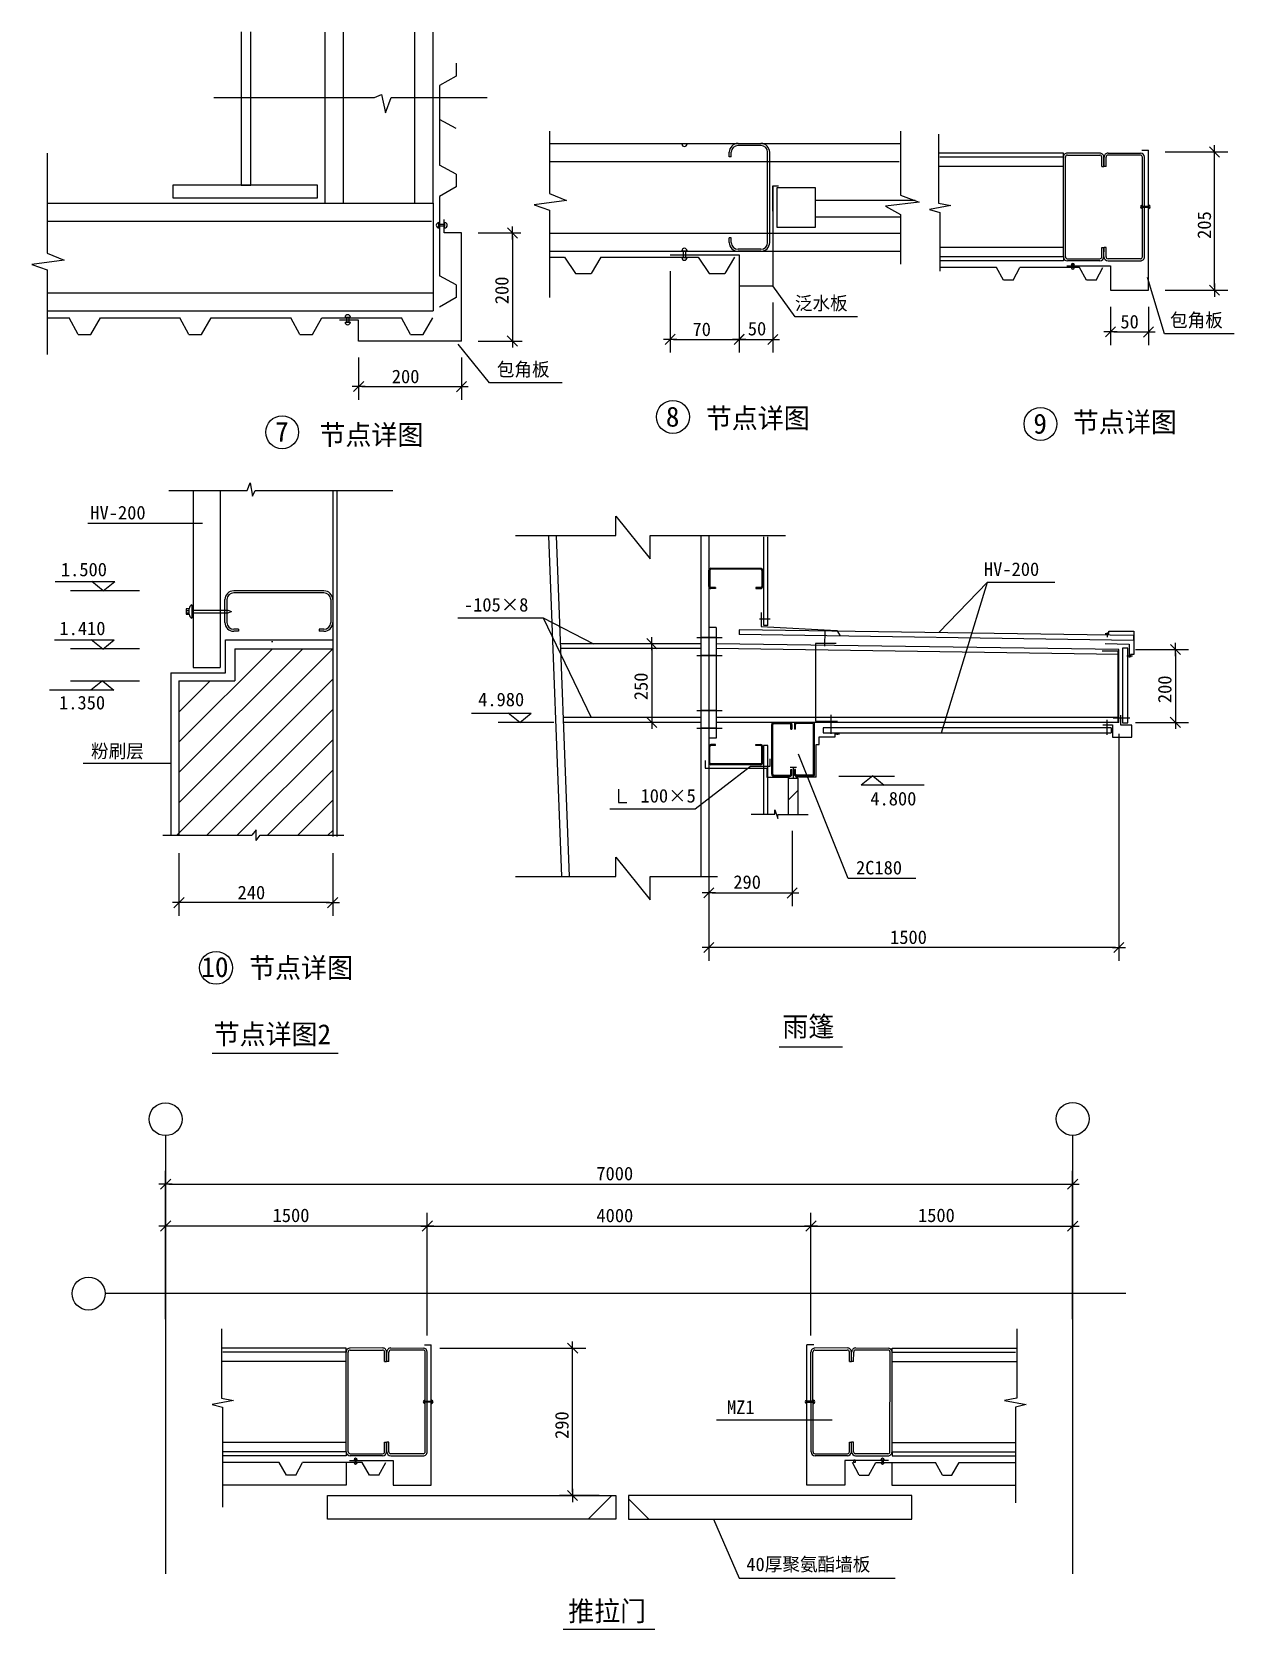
# Model space of a CAD drawing. Header units: metres. Extents: x 2448 to 38853, y 2491 to 50853.
import ezdxf

# ---------------------------------------------------------------- set-up
doc = ezdxf.new("R2010")
doc.units = ezdxf.units.M
for name, color, linetype in [('T1', 7, 'Continuous'), ('YC', 7, 'Continuous'), ('ZC', 7, 'Continuous')]:
    doc.layers.add(name, color=color, linetype=linetype)

# ---------------------------------------------------------------- blocks, each defined once
blk = doc.blocks.new('USER1')
blk.add_line((-2, 0), (2, 0))
at = {"color": 6}
blk.add_lwpolyline([(-1.55, -1.55), (1.52, 1.52)], dxfattribs=at)

msp = doc.modelspace()

# ---------------------------------------------------------------- hatches: boundary and pattern name
h = msp.add_hatch()
h.set_pattern_fill('DOTS', scale=2040.3)
h.paths.add_polyline_path([(11557.88, 32177.03), (11557.88, 32447.64), (8308.64, 32447.64), (8308.64, 31446.71), (6652.34, 31446.71), (6652.34, 26526.45), (6832.26, 26526.45), (6900.55, 26594.73), (6900.55, 31202.79), (8595.25, 31202.79), (8595.25, 32177.03)])
at = {"layer": 'ZC'}
h = msp.add_hatch(dxfattribs=at)
h.set_pattern_fill('ANSI37', scale=500)
h.paths.add_polyline_path([(25348.51, 27157.64), (25640.2, 27157.64), (25640.2, 28258.26), (25348.51, 28258.26)])
h = msp.add_hatch(dxfattribs=at)
h.set_pattern_fill('ANSI37', scale=3000)
h.paths.add_polyline_path([(20126.16, 5820.39), (20126.16, 6534.44), (11402.39, 6534.44), (11402.39, 5820.39)])
h.paths.add_polyline_path([(29096.34, 5820.39), (29096.34, 6534.44), (20516.22, 6534.44), (20516.22, 5820.39)])

# ---------------------------------------------------------------- linework, layer by layer
for p, q in [((8784.83, 50852.88), (8784.83, 46217.05)), ((9073.77, 46217.05), (9073.77, 50852.88)), ((11329.97, 45669.12), (11329.97, 50845.46)), ((11879.45, 45669.12), (11879.45, 50845.46)), ((14044.84, 45669.12), (14044.84, 50845.46)), ((14594.32, 45669.12), (14594.32, 50845.46)), ((15298.11, 49903.27), (15298.11, 49518.77)), ((15298.11, 49518.77), (14793.16, 49229.83)), ((7959.36, 48869.64), (12821.16, 48869.64)), ((12821.16, 48869.64), (13031.47, 48960.42)), ((13031.47, 48960.42), (13157.65, 48406.66)), ((13157.65, 48406.66), (13325.89, 48869.64)), ((13325.89, 48869.64), (16235.63, 48869.64)), ((14793.16, 49229.83), (14793.16, 46822.37)), ((14793.16, 48869.64), (14793.16, 48201.97)), ((15298.11, 47927.45), (14793.16, 48201.97)), ((18121.16, 47848.41), (18121.16, 45956.65)), ((18121.16, 47475.53), (28756.03, 47475.53)), ((23831.05, 47475.66), (24524.75, 47475.66)), ((24524.75, 47414.45), (23831.05, 47414.45)), ((28756.03, 47848.41), (28756.03, 45910.4)), ((29906.93, 47761.27), (29906.93, 45669.45)), ((2911.47, 47180.63), (2911.47, 44150.24)), ((18121.16, 46926.05), (28715.33, 46926.05)), ((23565.81, 47067.6), (23565.81, 47210.42)), ((23627.02, 47067.6), (23565.81, 47067.6)), ((23627.02, 47067.6), (23627.02, 47210.42)), ((24728.78, 44476.42), (24728.78, 47210.42)), ((24789.99, 44476.42), (24789.99, 47210.42)), ((33683.64, 47184.81), (29928.72, 47184.81)), ((33683.64, 47062.21), (29945.9, 47062.21)), ((33683.64, 47062.21), (33683.64, 47184.81)), ((33685.77, 44042.56), (33683.64, 47062.21)), ((33746.98, 44042.65), (33744.85, 47062.3)), ((34785.15, 47186), (33805.88, 47184.81)), ((33805.97, 47123.6), (34785.26, 47124.79)), ((34847.05, 46778.03), (34846.62, 47063.67)), ((34908.26, 46778.12), (34907.82, 47063.77)), ((34908.26, 46778.12), (34907.89, 47022.96)), ((34911.63, 46778.12), (34912.07, 47063.77)), ((34911.63, 46778.12), (34912.01, 47022.96)), ((34912.38, 46778.12), (34911.94, 47063.77)), ((34912.38, 46778.12), (34912.01, 47022.96)), ((34915.75, 46778.12), (34916.19, 47063.77)), ((34915.75, 46778.12), (34916.13, 47022.96)), ((34976.96, 46778.03), (34977.4, 47063.67)), ((36018.04, 47123.6), (35038.75, 47124.79)), ((35038.86, 47186), (36018.14, 47184.81)), ((36056.19, 47277.73), (36262.74, 47277.73)), ((36077.04, 44042.65), (36079.16, 47062.3)), ((36138.25, 44042.56), (36140.37, 47062.21)), ((36262.74, 43031.18), (36262.74, 47277.73)), ((15298.11, 46547.84), (14793.16, 46822.37)), ((15298.11, 46547.84), (15298.11, 46163.34)), ((33683.84, 46778.03), (29911.54, 46778.03)), ((34847.05, 46778.03), (34908.26, 46778.12)), ((34976.96, 46778.03), (34915.75, 46778.12)), ((8784.83, 46217.05), (9073.77, 46217.05)), ((15298.11, 46163.34), (14793.16, 45874.4)), ((18121.16, 45956.65), (18633.53, 45746.35)), ((24884.92, 46193.28), (25054.47, 46193.28)), ((24884.92, 45428.11), (24884.92, 46193.28)), ((24884.92, 46193.28), (24884.92, 43160.97)), ((2911.47, 45669.12), (14594.32, 45669.12)), ((14594.32, 45669.12), (14594.32, 42404.77)), ((14793.16, 45874.4), (14793.16, 43466.94)), ((18633.53, 45746.35), (17658.18, 45620.17)), ((17658.18, 45620.17), (18121.16, 45451.92)), ((26173.65, 45763.39), (29194.22, 45763.39)), ((29314.7, 45700.1), (28293.05, 45573.92)), ((28293.05, 45573.92), (28756.03, 45321.69)), ((28756.03, 45910.4), (29314.7, 45700.1)), ((30274.83, 45599.44), (29626.62, 45476.91)), ((29626.62, 45476.91), (29941.97, 45389.39)), ((29906.93, 45669.45), (30274.83, 45599.44)), ((36066.64, 45509.42), (36066.64, 45604.8)), ((36268.65, 45509.42), (36268.65, 45604.8)), ((2911.47, 45119.64), (14553.63, 45119.64)), ((14772.46, 44918.71), (14772.46, 45077.67)), ((14928.07, 44765.72), (14928.07, 45173.78)), ((14946.56, 44918.71), (14946.56, 45077.67)), ((18121.16, 45451.92), (18121.16, 42812.76)), ((26173.65, 45254.31), (28756.03, 45254.31)), ((28756.03, 45321.69), (28756.03, 43820.01)), ((29941.97, 45389.39), (29941.97, 43603.97)), ((15458.69, 44765.72), (14928.07, 44765.72)), ((15458.69, 41492.73), (15458.69, 44765.72)), ((18121.16, 44760.66), (28756.03, 44760.66)), ((23565.81, 44476.42), (23565.81, 44619.24)), ((23627.02, 44619.24), (23565.81, 44619.24)), ((23627.02, 44476.42), (23627.02, 44619.24)), ((2911.47, 44150.24), (3423.85, 43939.94)), ((18121.16, 44211.18), (23446.26, 44211.18)), ((18121.16, 44028.87), (18579.24, 44028.87)), ((18579.24, 44028.87), (18914.14, 43534.06)), ((19677.93, 44028.87), (19385.92, 43534.06)), ((19677.93, 44028.87), (22621.53, 44028.87)), ((21774.95, 44105.05), (23864.77, 44105.05)), ((22128.65, 44222.68), (22287.61, 44222.68)), ((22128.65, 44019.23), (22287.61, 44019.23)), ((22621.53, 44028.87), (22956.43, 43534.06)), ((23720.22, 44028.87), (23428.21, 43534.06)), ((23446.26, 44211.18), (28756.03, 44211.18)), ((24524.75, 44272.39), (23831.05, 44272.39)), ((24524.75, 44211.18), (23831.05, 44211.18)), ((23864.77, 44105.05), (23864.77, 43160.97)), ((33683.84, 44326.73), (29941.97, 44326.73)), ((33683.64, 44042.56), (29945.9, 44042.56)), ((33683.64, 44042.56), (33683.64, 43919.95)), ((34848.3, 44329.67), (34909.51, 44329.76)), ((34848.74, 44044.03), (34848.3, 44329.67)), ((34909.88, 44084.93), (34909.51, 44329.76)), ((34909.95, 44044.12), (34909.51, 44329.76)), ((34909.95, 44044.12), (34910.38, 44329.76)), ((34910.01, 44084.93), (34910.38, 44329.76)), ((34914, 44084.93), (34913.63, 44329.76)), ((34914.07, 44044.12), (34913.63, 44329.76)), ((34914.07, 44044.12), (34914.5, 44329.76)), ((34914.13, 44084.93), (34914.5, 44329.76)), ((34975.71, 44329.67), (34914.5, 44329.76)), ((34975.28, 44044.03), (34975.71, 44329.67)), ((3423.85, 43939.94), (2448.49, 43813.76)), ((2448.49, 43813.76), (2911.47, 43645.52)), ((2911.47, 43645.52), (2911.47, 41080.65)), ((18914.14, 43534.06), (19385.92, 43534.06)), ((22956.43, 43534.06), (23428.21, 43534.06)), ((31655.55, 43717.23), (29928.78, 43717.23)), ((33683.64, 43919.95), (29941.97, 43919.95)), ((31872.25, 43338.51), (31655.55, 43717.23)), ((32160.63, 43338.51), (32366.52, 43717.23)), ((34172.12, 43717.23), (32366.52, 43717.23)), ((33787.81, 43775.35), (35112.43, 43775.35)), ((33808.28, 43981.54), (34787.62, 43982.72)), ((34787.72, 43921.51), (33808.37, 43920.33)), ((34019.15, 43797.76), (33923.78, 43797.76)), ((34019.15, 43716.98), (33923.78, 43716.98)), ((34388.83, 43338.51), (34172.12, 43717.23)), ((34677.2, 43338.51), (34883.1, 43717.23)), ((35036.3, 43921.51), (36015.64, 43920.33)), ((36015.73, 43981.54), (35036.39, 43982.72)), ((35112.43, 43775.35), (35112.43, 43031.18)), ((15298.11, 43192.41), (14793.16, 43466.94)), ((15298.11, 43192.41), (15298.11, 42807.91)), ((23864.77, 43160.97), (24884.92, 43160.97)), ((25564.21, 42227.19), (24884.92, 43160.97)), ((32160.63, 43338.51), (31872.25, 43338.51)), ((34677.2, 43338.51), (34388.83, 43338.51)), ((36745.38, 41712.67), (36232.3, 43421.4)), ((2911.47, 42954.25), (14594.32, 42954.25)), ((15298.11, 42807.91), (14793.16, 42518.98)), ((35112.43, 43031.18), (36262.74, 43031.18)), ((2911.47, 42404.77), (14594.32, 42404.77)), ((2911.47, 42191.17), (3573.37, 42191.17)), ((3847.9, 41686.23), (3573.37, 42191.17)), ((4232.4, 41686.23), (4521.33, 42191.17)), ((4521.33, 42191.17), (6928.8, 42191.17)), ((7203.33, 41686.23), (6928.8, 42191.17)), ((7587.83, 41686.23), (7876.76, 42191.17)), ((7876.76, 42191.17), (10284.23, 42191.17)), ((10558.76, 41686.23), (10284.23, 42191.17)), ((10943.25, 41686.23), (11232.19, 42191.17)), ((11232.19, 42191.17), (13639.66, 42191.17)), ((12341.29, 42125.85), (11761.36, 42125.85)), ((11931.93, 42212.02), (12090.88, 42212.02)), ((12341.29, 41492.73), (12341.29, 42125.85)), ((13914.19, 41686.23), (13639.66, 42191.17)), ((14298.68, 41686.23), (14587.62, 42191.17)), ((27452.27, 42227.19), (25564.21, 42227.19)), ((3847.9, 41686.23), (4232.4, 41686.23)), ((7203.33, 41686.23), (7587.83, 41686.23)), ((10558.76, 41686.23), (10943.25, 41686.23)), ((11931.93, 42065.36), (12090.88, 42065.36)), ((13914.19, 41686.23), (14298.68, 41686.23)), ((38853.07, 41712.67), (36745.38, 41712.67)), ((15458.69, 41492.73), (12341.29, 41492.73)), ((16305.35, 40223.83), (15360.78, 41398.53)), ((18508.1, 40223.83), (16305.35, 40223.83)), ((6597.45, 36970.18), (8965.18, 36970.18)), ((7329.09, 36970.18), (7329.09, 31608.8)), ((8145.22, 36970.18), (8145.22, 31608.8)), ((8965.18, 36970.18), (9056.89, 37195.72)), ((9056.89, 37195.72), (9123.59, 36795.92)), ((9123.59, 36795.92), (9206.96, 36970.18)), ((9206.96, 36970.18), (13381.53, 36970.18)), ((11557.88, 36970.18), (11557.88, 26490.34)), ((11686.22, 36970.18), (11686.22, 26490.34)), ((4140.14, 35974.86), (7614.7, 35974.86)), ((22946.72, 34060.51), (22947.31, 34550.15)), ((22977.92, 34550.1), (22977.32, 34060.45)), ((24518.39, 34579.6), (23008.57, 34580.66)), ((24518.44, 34610.2), (23008.61, 34611.26)), ((24548.95, 34548.94), (24548.35, 34059.27)), ((24578.96, 34059.23), (24579.55, 34548.9)), ((3147.09, 34211.84), (4957.07, 34211.84)), ((5707.47, 33929.48), (3613.76, 33929.48)), ((4608.68, 33929.81), (4260.3, 34211.84)), ((4608.68, 33929.81), (4957.07, 34211.84)), ((11292.64, 33929.48), (8558.63, 33929.48)), ((11292.64, 33868.27), (8558.63, 33868.27)), ((23150.65, 33998.95), (23007.83, 33999.17)), ((23150.65, 33998.95), (23007.83, 33998.73)), ((23150.7, 34029.56), (23007.88, 34029.78)), ((23150.65, 33998.95), (23028.24, 33999.14)), ((23150.7, 34029.56), (23150.65, 33998.95)), ((24374.88, 34028.93), (24374.84, 33998.33)), ((24374.84, 33998.33), (24517.75, 33998.11)), ((24517.7, 34028.72), (24374.88, 34028.93)), ((7114.01, 33384.6), (7114.01, 33221.14)), ((7213.02, 33384.6), (7114.01, 33384.6)), ((7213.02, 33221.14), (7213.02, 33384.6)), ((7290.84, 33508.42), (7290.84, 33097.33)), ((8293.4, 32970.53), (8293.4, 33664.24)), ((8354.6, 33664.24), (8354.6, 32970.53)), ((11496.67, 33664.24), (11496.67, 32970.53)), ((11557.88, 33664.24), (11557.88, 32970.53)), ((7114.01, 33330.83), (7213.02, 33330.83)), ((7114.01, 33261.03), (7213.02, 33261.03)), ((7114.01, 33221.14), (7213.02, 33221.14)), ((7290.84, 33343.68), (8384.67, 33343.68)), ((7290.84, 33262.07), (8384.67, 33262.07)), ((8384.67, 33343.68), (8492.23, 33302.87)), ((8384.67, 33262.07), (8492.23, 33302.87)), ((3130.01, 32447.01), (4939.99, 32447.01)), ((4591.61, 32164.99), (4243.23, 32447.01)), ((4591.61, 32164.99), (4939.99, 32447.01)), ((8308.64, 31446.71), (8308.64, 32447.64)), ((8308.64, 32447.64), (11557.88, 32447.64)), ((8701.46, 32766.5), (8558.63, 32766.5)), ((8701.46, 32705.3), (8558.63, 32705.3)), ((8701.46, 32766.5), (8701.46, 32705.3)), ((11149.82, 32766.5), (11149.82, 32705.3)), ((11292.64, 32766.5), (11149.82, 32766.5)), ((11292.64, 32705.3), (11149.82, 32705.3)), ((5707.47, 32177.03), (3613.76, 32177.03)), ((6900.55, 29343.1), (9734.48, 32177.03)), ((6900.55, 28426.97), (10650.6, 32177.03)), ((6900.55, 27510.85), (11557.88, 32168.19)), ((8595.25, 32177.03), (8595.25, 31202.79)), ((8595.25, 32177.03), (11557.88, 32177.03)), ((6652.34, 31446.71), (8308.64, 31446.71)), ((6652.34, 31446.71), (6652.34, 26526.45)), ((7329.09, 31608.8), (8145.22, 31608.8)), ((5707.47, 31197.57), (3613.76, 31197.57)), ((4584.68, 31201.09), (4236.3, 30919.06)), ((4584.68, 31201.09), (4933.06, 30919.06)), ((6832.26, 26526.45), (11557.88, 31252.06)), ((6900.55, 30259.22), (7844.12, 31202.79)), ((6900.55, 31202.79), (8595.25, 31202.79)), ((6900.55, 31202.79), (6900.55, 26526.45)), ((4933.06, 30919.06), (2983.1, 30919.06)), ((7748.39, 26526.45), (11557.88, 30335.94)), ((15758.09, 30228.15), (17568.07, 30228.15)), ((17219.69, 29946.12), (16871.3, 30228.15)), ((17219.69, 29946.12), (17568.07, 30228.15)), ((24852.35, 28375.16), (24851.29, 29884.98)), ((24882.95, 28375.2), (24881.89, 29885.03)), ((25402.04, 29946.87), (24912.4, 29946.28)), ((24912.45, 29915.68), (25402.1, 29916.27)), ((25432.99, 29742.89), (25432.77, 29885.71)), ((25432.99, 29742.89), (25463.59, 29742.94)), ((25463.38, 29885.76), (25463.16, 29742.94)), ((25538.53, 29885.76), (25538.31, 29742.94)), ((25568.91, 29742.89), (25538.31, 29742.94)), ((25568.91, 29742.89), (25569.13, 29885.71)), ((26089.46, 29915.68), (25599.81, 29916.27)), ((25599.87, 29946.87), (26089.5, 29946.28)), ((26118.95, 28375.2), (26120.01, 29885.03)), ((26149.56, 28375.16), (26150.62, 29884.98)), ((8664.51, 26526.45), (11557.88, 29419.82)), ((22946.72, 29212), (22947.31, 28722.37)), ((22977.92, 28722.41), (22977.32, 29212.06)), ((23150.65, 29273.56), (23007.83, 29273.78)), ((23150.65, 29273.56), (23007.83, 29273.34)), ((23150.7, 29242.96), (23007.88, 29242.74)), ((23150.65, 29273.56), (23028.24, 29273.37)), ((23150.7, 29242.96), (23150.65, 29273.56)), ((24374.84, 29274.19), (24517.75, 29274.4)), ((24374.88, 29243.58), (24374.84, 29274.19)), ((24517.7, 29243.8), (24374.88, 29243.58)), ((24548.95, 28723.57), (24548.35, 29213.24)), ((24578.96, 29213.29), (24579.55, 28723.62)), ((3996.16, 28714.14), (6652.34, 28714.14)), ((24518.39, 28692.92), (23008.57, 28691.86)), ((24518.44, 28662.31), (23008.61, 28661.25)), ((9580.63, 26526.45), (11557.88, 28503.7)), ((24913.6, 28344.64), (25403.28, 28345.24)), ((25403.32, 28314.63), (24913.65, 28314.04)), ((25348.51, 28258.26), (25640.2, 28258.26)), ((25348.51, 28258.26), (25348.51, 27157.64)), ((25433.61, 28518.71), (25464.22, 28518.76)), ((25433.83, 28375.89), (25433.61, 28518.71)), ((25464.44, 28375.94), (25464.22, 28518.76)), ((25537.47, 28375.94), (25537.25, 28518.76)), ((25568.29, 28518.71), (25537.68, 28518.76)), ((25568.07, 28375.89), (25568.29, 28518.71)), ((25598.58, 28314.63), (26088.25, 28314.04)), ((26088.3, 28344.64), (25598.63, 28345.24)), ((25640.2, 28258.26), (25640.2, 27157.64)), ((27911.96, 28325.06), (27563.58, 28043.04)), ((27911.96, 28325.06), (28260.34, 28043.04)), ((10496.75, 26526.45), (11557.88, 27587.58)), ((20214.97, 27923.32), (20214.97, 27518.16)), ((29469.02, 28043.04), (27563.58, 28043.04)), ((20214.97, 27518.16), (20466.87, 27518.16)), ((9238.07, 26688.28), (9111.83, 26526.45)), ((9238.07, 26368.75), (9238.07, 26688.28)), ((11412.88, 26526.45), (11557.88, 26671.45)), ((6408.46, 26526.45), (9111.83, 26526.45)), ((9238.07, 26368.75), (9364.31, 26526.45)), ((9364.31, 26526.45), (11889.26, 26526.45)), ((6495.55, 17423.75), (6495.55, 4166.89)), ((33965.08, 17423.75), (33965.08, 4166.89)), ((35574.43, 12647.62), (4668.54, 12647.62)), ((8187.29, 11577.22), (8187.29, 9485.4)), ((32273.34, 11577.22), (32273.34, 9485.4)), ((11964.01, 11000.76), (8209.09, 11000.76)), ((11964.01, 10878.16), (8226.27, 10878.16)), ((11964.01, 10878.16), (11964.01, 11000.76)), ((11966.13, 7858.51), (11964.01, 10878.16)), ((12027.34, 7858.6), (12025.22, 10878.25)), ((13065.51, 11001.95), (12086.24, 11000.76)), ((12086.33, 10939.55), (13065.63, 10940.74)), ((13127.42, 10593.98), (13126.98, 10879.62)), ((13188.63, 10594.07), (13188.19, 10879.72)), ((13188.63, 10594.07), (13188.25, 10838.91)), ((13192, 10594.07), (13192.43, 10879.72)), ((13192, 10594.07), (13192.37, 10838.91)), ((13192.75, 10594.07), (13192.31, 10879.72)), ((13192.75, 10594.07), (13192.37, 10838.91)), ((13196.12, 10594.07), (13196.55, 10879.72)), ((13196.12, 10594.07), (13196.49, 10838.91)), ((13257.33, 10593.98), (13257.76, 10879.62)), ((14298.41, 10939.55), (13319.12, 10940.74)), ((13319.23, 11001.95), (14298.5, 11000.76)), ((14336.56, 11093.68), (14543.1, 11093.68)), ((14357.4, 7858.6), (14359.53, 10878.25)), ((14418.61, 7858.51), (14420.73, 10878.16)), ((14543.1, 6847.13), (14543.1, 11093.68)), ((26124.07, 11093.68), (25917.53, 11093.68)), ((25917.53, 6847.13), (25917.53, 11093.68)), ((26042.02, 7858.51), (26039.89, 10878.16)), ((26103.23, 7858.6), (26101.1, 10878.25)), ((27141.4, 11001.95), (26162.13, 11000.76)), ((26162.22, 10939.55), (27141.51, 10940.74)), ((27203.3, 10593.98), (27202.87, 10879.62)), ((27264.51, 10594.07), (27264.07, 10879.72)), ((27264.51, 10594.07), (27264.14, 10838.91)), ((27267.88, 10594.07), (27268.32, 10879.72)), ((27267.88, 10594.07), (27268.26, 10838.91)), ((27268.63, 10594.07), (27268.19, 10879.72)), ((27268.63, 10594.07), (27268.26, 10838.91)), ((27272, 10594.07), (27272.44, 10879.72)), ((27272, 10594.07), (27272.38, 10838.91)), ((27333.21, 10593.98), (27333.65, 10879.62)), ((28374.29, 10939.55), (27395, 10940.74)), ((27395.11, 11001.95), (28374.39, 11000.76)), ((28433.29, 7858.6), (28435.41, 10878.25)), ((28494.5, 7858.51), (28496.62, 10878.16)), ((28496.62, 10878.16), (28496.62, 11000.76)), ((28496.62, 11000.76), (32251.54, 11000.76)), ((28496.62, 10878.16), (32234.36, 10878.16)), ((11964.21, 10593.98), (8191.9, 10593.98)), ((13127.42, 10593.98), (13188.63, 10594.07)), ((13257.33, 10593.98), (13196.12, 10594.07)), ((27203.3, 10593.98), (27264.51, 10594.07)), ((27333.21, 10593.98), (27272, 10594.07)), ((28496.42, 10593.98), (32268.72, 10593.98)), ((8555.2, 9415.39), (7906.99, 9292.86)), ((7906.99, 9292.86), (8222.33, 9205.34)), ((8187.29, 9485.4), (8555.2, 9415.39)), ((8222.33, 9205.34), (8222.33, 6181.19)), ((14347, 9325.37), (14347, 9420.75)), ((14549.02, 9325.37), (14549.02, 9420.75)), ((25911.61, 9325.37), (25911.61, 9420.75)), ((26113.63, 9325.37), (26113.63, 9420.75)), ((32273.34, 9485.4), (31905.43, 9415.39)), ((31905.43, 9415.39), (32553.64, 9292.86)), ((32553.64, 9292.86), (32238.29, 9205.34)), ((32238.29, 9205.34), (32238.29, 6311.84)), ((11964.21, 8142.68), (8222.33, 8142.68)), ((11964.01, 7858.51), (8226.27, 7858.51)), ((11964.01, 7858.51), (11964.01, 7735.9)), ((12088.64, 7797.49), (13067.99, 7798.67)), ((13128.67, 8145.62), (13189.88, 8145.71)), ((13129.1, 7859.98), (13128.67, 8145.62)), ((13190.31, 7860.07), (13189.88, 8145.71)), ((13190.25, 7900.88), (13189.88, 8145.71)), ((13190.31, 7860.07), (13190.75, 8145.71)), ((13190.37, 7900.88), (13190.75, 8145.71)), ((13194.43, 7860.07), (13193.99, 8145.71)), ((13194.37, 7900.88), (13193.99, 8145.71)), ((13194.43, 7860.07), (13194.87, 8145.71)), ((13194.49, 7900.88), (13194.87, 8145.71)), ((13256.08, 8145.62), (13194.87, 8145.71)), ((13255.64, 7859.98), (13256.08, 8145.62)), ((14296.1, 7797.49), (13316.76, 7798.67)), ((26164.53, 7797.49), (27143.87, 7798.67)), ((27204.55, 8145.62), (27265.76, 8145.71)), ((27204.99, 7859.98), (27204.55, 8145.62)), ((27266.2, 7860.07), (27265.76, 8145.71)), ((27266.13, 7900.88), (27265.76, 8145.71)), ((27266.2, 7860.07), (27266.63, 8145.71)), ((27266.26, 7900.88), (27266.63, 8145.71)), ((27270.32, 7860.07), (27269.88, 8145.71)), ((27270.25, 7900.88), (27269.88, 8145.71)), ((27270.32, 7860.07), (27270.75, 8145.71)), ((27270.38, 7900.88), (27270.75, 8145.71)), ((27331.96, 8145.62), (27270.75, 8145.71)), ((27331.53, 7859.98), (27331.96, 8145.62)), ((28371.98, 7797.49), (27392.64, 7798.67)), ((28496.42, 8142.68), (32238.29, 8142.68)), ((28496.62, 7858.51), (28496.62, 7735.9)), ((28496.62, 7858.51), (32234.36, 7858.51)), ((9935.92, 7533.18), (8209.15, 7533.18)), ((11964.01, 7735.9), (8222.33, 7735.9)), ((10152.62, 7154.47), (9935.92, 7533.18)), ((10440.99, 7154.47), (10646.89, 7533.18)), ((12452.49, 7533.18), (10646.89, 7533.18)), ((11964.01, 7533.18), (11964.01, 6847.13)), ((12068.18, 7591.3), (13392.8, 7591.3)), ((13068.08, 7737.46), (12088.74, 7736.28)), ((12299.52, 7613.71), (12204.14, 7613.71)), ((12299.52, 7532.93), (12204.14, 7532.93)), ((12669.19, 7154.47), (12452.49, 7533.18)), ((12957.56, 7154.47), (13163.46, 7533.18)), ((13316.66, 7737.46), (14296.01, 7736.28)), ((13392.8, 7591.3), (13392.8, 6847.13)), ((27143.97, 7737.46), (26164.62, 7736.28)), ((28392.45, 7591.3), (27067.83, 7591.3)), ((27067.83, 7591.3), (27067.83, 6847.13)), ((27503.06, 7154.47), (27297.17, 7533.18)), ((27392.55, 7737.46), (28371.89, 7736.28)), ((27791.44, 7154.47), (28008.14, 7533.18)), ((28008.14, 7533.18), (29813.74, 7533.18)), ((28161.11, 7613.71), (28256.48, 7613.71)), ((28161.11, 7532.93), (28256.48, 7532.93)), ((28492.68, 7533.18), (28492.68, 6847.13)), ((28496.62, 7735.9), (32238.29, 7735.9)), ((30019.64, 7154.47), (29813.74, 7533.18)), ((30308.01, 7154.47), (30524.71, 7533.18)), ((30524.71, 7533.18), (32251.48, 7533.18)), ((11964.01, 6847.13), (8222.33, 6847.13)), ((10440.99, 7154.47), (10152.62, 7154.47)), ((12957.56, 7154.47), (12669.19, 7154.47)), ((13392.8, 6847.13), (14543.1, 6847.13)), ((27067.83, 6847.13), (25917.53, 6847.13)), ((27503.06, 7154.47), (27791.44, 7154.47)), ((28492.68, 6847.13), (32234.36, 6847.13)), ((30019.64, 7154.47), (30308.01, 7154.47))]:
    msp.add_line(p, q)
for points in [[(6714.09, 45832.16), (11096.34, 45832.16), (11096.34, 46217.05), (6714.09, 46217.05)], [(25002.5, 44944.12), (26173.65, 44944.12), (26173.65, 46132.74), (25002.5, 46132.74)], [(36066.64, 45540.55), (36066.64, 45576.32), (36268.65, 45576.32), (36268.65, 45540.55)], [(14772.46, 44970.6), (14772.46, 45030.2), (14946.56, 45030.2), (14946.56, 44970.6)], [(22180.53, 44222.68), (22240.14, 44222.68), (22240.14, 44019.23), (22180.53, 44019.23)], [(33988.02, 43797.76), (33952.26, 43797.76), (33952.26, 43716.98), (33988.02, 43716.98)], [(11983.81, 42212.02), (12043.42, 42212.02), (12043.42, 42065.36), (11983.81, 42065.36)], [(14347, 9356.5), (14347, 9392.27), (14549.02, 9392.27), (14549.02, 9356.5)], [(26113.63, 9356.5), (26113.63, 9392.27), (25911.61, 9392.27), (25911.61, 9356.5)], [(12268.39, 7613.71), (12232.62, 7613.71), (12232.62, 7532.93), (12268.39, 7532.93)], [(27338.76, 7613.71), (27374.53, 7613.71), (27374.53, 7532.93), (27338.76, 7532.93)], [(28192.24, 7613.71), (28228, 7613.71), (28228, 7532.93), (28192.24, 7532.93)]]:
    msp.add_lwpolyline(points, close=True)
for centre in [(21859.95, 39195.02), (10026.91, 38732.29), (32990.55, 38981.68), (8024.86, 22512.73)]:
    msp.add_circle(centre, 498.82)
for centre, radius, start, end in [((22208.13, 47464.17), 79.48, 180, 0), ((23831.05, 47210.42), 265.24, 90, 180), ((23831.05, 47210.42), 204.03, 90, 180), ((24524.75, 47210.42), 265.24, 0, 90), ((24524.75, 47210.42), 204.03, 0, 90), ((33806.06, 47062.39), 122.42, 90.09, 180.09), ((33806.06, 47062.39), 61.21, 90.09, 180.09), ((34785.41, 47063.58), 122.42, 0.09, 90.12), ((34785.41, 47063.58), 61.21, 0.09, 90.13), ((35038.61, 47063.58), 122.42, 89.88, 179.91), ((35038.61, 47063.58), 61.21, 89.87, 179.91), ((36017.95, 47062.39), 61.21, 359.91, 89.91), ((36017.95, 47062.39), 122.42, 359.91, 89.91), ((36066.64, 45557.11), 47.69, 90, 270), ((36268.65, 45557.11), 47.69, 270, 90), ((14772.46, 44998.19), 79.48, 90, 270), ((14946.56, 44998.19), 79.48, 270, 90), ((22208.13, 44222.68), 79.48, 0, 180), ((22208.13, 44019.23), 79.48, 180, 0), ((23831.05, 44476.42), 265.24, 180, 270), ((23831.05, 44476.42), 204.03, 180, 270), ((24524.75, 44476.42), 265.24, 270, 0), ((24524.75, 44476.42), 204.03, 270, 0), ((33808.18, 44042.75), 122.42, 180.09, 270.09), ((33808.18, 44042.75), 61.21, 180.09, 270.09), ((34787.53, 44043.93), 61.21, 270.09, 0.09), ((34787.53, 44043.93), 122.42, 270.09, 0.09), ((35036.48, 44043.93), 122.42, 179.91, 269.91), ((35036.48, 44043.93), 61.21, 179.91, 269.91), ((36015.83, 44042.75), 122.42, 269.91, 359.91), ((36015.83, 44042.75), 61.21, 269.91, 359.91), ((33971.47, 43797.76), 47.69, 0, 180), ((33971.47, 43716.98), 47.69, 180, 0), ((12011.41, 42212.02), 79.48, 0, 180), ((12011.41, 42065.36), 79.48, 180, 0), ((23008.61, 34548.99), 61.21, 90.09, 180.09), ((23008.61, 34548.99), 30.6, 90.09, 180.09), ((24518.34, 34548.99), 30.6, 359.91, 89.91), ((24518.34, 34548.99), 61.21, 359.91, 89.91), ((8558.63, 33664.24), 265.24, 90, 180), ((8558.63, 33664.24), 204.03, 90, 180), ((11292.64, 33664.24), 265.24, 0, 90), ((11292.64, 33664.24), 204.03, 0, 90), ((23007.93, 34060.38), 61.21, 179.88, 269.91), ((23007.93, 34060.38), 30.6, 179.87, 269.91), ((24517.75, 34059.32), 61.21, 269.91, 359.91), ((24517.75, 34059.32), 30.6, 269.91, 359.91), ((7348.93, 33385.54), 135.92, 115.31, 180.4), ((7348.93, 33220.2), 135.92, 179.6, 244.69), ((8558.63, 32970.53), 265.24, 180, 270), ((8558.63, 32970.53), 204.03, 180, 270), ((11292.64, 32970.53), 204.03, 270, 0), ((11292.64, 32970.53), 265.24, 270, 0), ((24913.56, 29884.98), 61.21, 89.91, 179.91), ((24913.56, 29884.98), 30.6, 89.91, 179.91), ((25402.17, 29885.67), 61.21, 0.09, 90.12), ((25402.17, 29885.67), 30.6, 0.09, 90.13), ((25599.74, 29885.67), 61.21, 89.88, 179.91), ((25599.74, 29885.67), 30.6, 89.87, 179.91), ((26089.41, 29885.07), 30.6, 359.91, 89.91), ((26089.41, 29885.07), 61.21, 359.91, 89.91), ((23007.93, 29212.13), 61.21, 90.09, 180.12), ((23007.93, 29212.13), 30.6, 90.09, 180.13), ((24517.75, 29213.19), 61.21, 0.09, 90.09), ((24517.75, 29213.19), 30.6, 0.09, 90.09), ((23008.61, 28723.52), 61.21, 179.91, 269.91), ((23008.61, 28723.52), 30.6, 179.91, 269.91), ((24518.34, 28723.52), 30.6, 270.09, 0.09), ((24518.34, 28723.52), 61.21, 270.09, 0.09), ((24913.56, 28375.25), 61.21, 180.09, 270.09), ((24913.56, 28375.25), 30.6, 180.09, 270.09), ((25403.23, 28375.84), 30.6, 270.09, 0.09), ((25403.23, 28375.84), 61.21, 270.09, 0.09), ((25598.68, 28375.84), 61.21, 179.91, 269.91), ((25598.68, 28375.84), 30.6, 179.91, 269.91), ((26088.35, 28375.25), 61.21, 269.91, 359.91), ((26088.35, 28375.25), 30.6, 269.91, 359.91), ((12086.43, 10878.34), 122.42, 90.09, 180.09), ((12086.43, 10878.34), 61.21, 90.09, 180.09), ((13065.77, 10879.53), 122.42, 0.09, 90.12), ((13065.77, 10879.53), 61.21, 0.09, 90.13), ((13318.97, 10879.53), 122.42, 89.88, 179.91), ((13318.97, 10879.53), 61.21, 89.87, 179.91), ((14298.32, 10878.34), 61.21, 359.91, 89.91), ((14298.32, 10878.34), 122.42, 359.91, 89.91), ((26162.31, 10878.34), 122.42, 90.09, 180.09), ((26162.31, 10878.34), 61.21, 90.09, 180.09), ((27141.66, 10879.53), 122.42, 0.09, 90.12), ((27141.66, 10879.53), 61.21, 0.09, 90.13), ((27394.86, 10879.53), 122.42, 89.88, 179.91), ((27394.86, 10879.53), 61.21, 89.87, 179.91), ((28374.2, 10878.34), 61.21, 359.91, 89.91), ((28374.2, 10878.34), 122.42, 359.91, 89.91), ((14347, 9373.06), 47.69, 90, 270), ((14549.02, 9373.06), 47.69, 270, 90), ((25911.61, 9373.06), 47.69, 90, 270), ((26113.63, 9373.06), 47.69, 270, 90), ((12088.55, 7858.7), 122.42, 180.09, 270.09), ((12088.55, 7858.7), 61.21, 180.09, 270.09), ((13067.89, 7859.88), 61.21, 270.09, 0.09), ((13067.89, 7859.88), 122.42, 270.09, 0.09), ((13316.85, 7859.88), 122.42, 179.91, 269.91), ((13316.85, 7859.88), 61.21, 179.91, 269.91), ((14296.19, 7858.7), 122.42, 269.91, 359.91), ((14296.19, 7858.7), 61.21, 269.91, 359.91), ((26164.43, 7858.7), 122.42, 180.09, 270.09), ((26164.43, 7858.7), 61.21, 180.09, 270.09), ((27143.78, 7859.88), 61.21, 270.09, 0.09), ((27143.78, 7859.88), 122.42, 270.09, 0.09), ((27392.73, 7859.88), 122.42, 179.91, 269.91), ((27392.73, 7859.88), 61.21, 179.91, 269.91), ((28372.08, 7858.7), 122.42, 269.91, 359.91), ((28372.08, 7858.7), 61.21, 269.91, 359.91), ((12251.83, 7613.71), 47.69, 0, 180), ((12251.83, 7532.93), 47.69, 180, 0), ((28208.8, 7613.71), 47.69, 0, 180), ((28208.8, 7532.93), 47.69, 180, 0)]:
    msp.add_arc(centre, radius, start, end)
at = {"layer": 'T1'}
for p, q in [((36762.74, 47219.9), (38661.84, 47219.9)), ((38261.84, 43131.18), (38261.84, 47119.9)), ((15958.69, 44765.72), (17257.13, 44765.72)), ((16999.23, 44665.72), (16999.23, 41592.73)), ((21774.95, 43605.05), (21774.95, 41141.58)), ((23864.77, 43605.05), (23864.77, 41141.58)), ((23864.77, 42660.97), (23864.77, 41141.58)), ((24884.92, 42660.97), (24884.92, 41141.58)), ((36762.74, 43031.18), (38661.84, 43031.18)), ((35112.43, 42531.18), (35112.43, 41367.86)), ((36262.74, 42531.18), (36262.74, 41367.86)), ((35212.43, 41767.86), (36162.74, 41767.86)), ((15958.69, 41492.73), (17291.96, 41492.73)), ((21874.95, 41541.58), (23764.77, 41541.58)), ((23964.77, 41541.58), (24784.92, 41541.58)), ((12341.29, 40992.73), (12341.29, 39713.43)), ((15458.69, 40992.73), (15458.69, 39713.43)), ((12441.29, 40113.43), (15358.69, 40113.43)), ((6900.55, 25990.34), (6900.55, 24087.11)), ((11557.88, 25990.34), (11557.88, 24087.11)), ((11457.88, 24487.11), (7000.55, 24487.11))]:
    msp.add_line(p, q, dxfattribs=at)
at = {"layer": 'YC'}
for p, q in [((27170.32, 25221.14), (25658.8, 28984.8)), ((29213.03, 25221.14), (27170.32, 25221.14)), ((7906.18, 19933.53), (11722.48, 19933.53)), ((25079.7, 20119.26), (26998.17, 20119.26))]:
    msp.add_line(p, q, dxfattribs=at)
at = {"layer": 'ZC'}
for p, q in [((20131.96, 35608.43), (20131.96, 36189.48)), ((20131.96, 36189.48), (21166.51, 34898.25)), ((17092.95, 35608.43), (20131.96, 35608.43)), ((18088.24, 35590.85), (18482.29, 25278.61)), ((18325.46, 35590.85), (18719.52, 25278.61)), ((21166.51, 34898.25), (21166.51, 35608.43)), ((21166.51, 35608.43), (25273.02, 35608.43)), ((22709.14, 35590.85), (22709.14, 25278.61)), ((22946.37, 35590.85), (22946.37, 25278.61)), ((24605.19, 35569.09), (24605.19, 32894.01)), ((24737.98, 32881.95), (24737.98, 35569.09)), ((31384.26, 34193.51), (29909.95, 32663.29)), ((29995.93, 29626.07), (31384.26, 34193.51)), ((31384.26, 34193.51), (33430.45, 34193.51)), ((15344.75, 33115.92), (17931.5, 33115.92)), ((17931.5, 33115.92), (19453.3, 32329.23)), ((17931.5, 33115.92), (19379.4, 30095.32)), ((24802.85, 33070.27), (24480.22, 33070.27)), ((24528.62, 33271.61), (24528.62, 32852.83)), ((24605.19, 32894.01), (24737.98, 32894.01)), ((22587.37, 32518.03), (23353.57, 32518.03)), ((23170.26, 32823.24), (22946.37, 32823.24)), ((23170.26, 32823.24), (23170.26, 29464.35)), ((23869.14, 32751.59), (23866.97, 32602.59)), ((35807.07, 32428.06), (23866.97, 32602.59)), ((35807.07, 32577.09), (23869.14, 32751.59)), ((24528.62, 32852.83), (26823.5, 32729.74)), ((26463.74, 32253.24), (26470.47, 32713.57)), ((26823.5, 32729.74), (26920.29, 32568.67)), ((34950.96, 32640.02), (35065.49, 32640.02)), ((35008.22, 32671.21), (35008.22, 32530.86)), ((35065.49, 32640.02), (35065.49, 32707.59)), ((35065.49, 32707.59), (35820.36, 32707.59)), ((35807.07, 32577.09), (35804.89, 32428.09)), ((35820.36, 32707.59), (35820.36, 32005.85)), ((22709.14, 32329.23), (18450.1, 32329.23)), ((22709.14, 32180.19), (18455.79, 32180.19)), ((22670.26, 32329.23), (20817.76, 32329.23)), ((21217.76, 32229.23), (21217.76, 30046.28)), ((22587.37, 31968.16), (23353.57, 31968.16)), ((35367.22, 32152.88), (23170.26, 32329.23)), ((35367.22, 32003.85), (23170.26, 32180.19)), ((26805.18, 32334.7), (26180.73, 32334.7)), ((26180.73, 32334.7), (26180.73, 29983.33)), ((34862.21, 32114.24), (35335.7, 32114.24)), ((34950.23, 32330.81), (35678.05, 32310.99)), ((35335.7, 32114.24), (35335.7, 29946.28)), ((35367.22, 29946.28), (35367.22, 32152.88)), ((35636.99, 32191.74), (35475.57, 32191.74)), ((35475.57, 32191.74), (35475.57, 29929.79)), ((35773.51, 31948.67), (35606.91, 31948.67)), ((35636.99, 29929.79), (35636.99, 32191.74)), ((35678.05, 32310.99), (35678.05, 31914.6)), ((35820.36, 32005.85), (35721.45, 32005.85)), ((35721.45, 32005.85), (35721.45, 31917.48)), ((35867.22, 32152.88), (37475.61, 32152.88)), ((37075.61, 32052.88), (37075.61, 30046.28)), ((22709.14, 30095.32), (18535.46, 30095.32)), ((22587.37, 30307.35), (23353.57, 30307.35)), ((35367.22, 30095.32), (23170.26, 30095.32)), ((26637.72, 30170.37), (26637.72, 29599.85)), ((35008.17, 29571.84), (35008.17, 30027.51)), ((35692.71, 30074.65), (35189.14, 30074.65)), ((35425.19, 29862.53), (35425.19, 30161.07)), ((18253.82, 29946.28), (16564.91, 29946.28)), ((22709.14, 29946.28), (18541.15, 29946.28)), ((22670.26, 29946.28), (20817.76, 29946.28)), ((22587.37, 29769.56), (23353.57, 29769.56)), ((22946.37, 29595.32), (22946.37, 22729.93)), ((35367.22, 29946.28), (23170.26, 29946.28)), ((26180.73, 29983.33), (26847.7, 29983.33)), ((26286.5, 29272.46), (26286.5, 29505.64)), ((26286.5, 29505.64), (26774.01, 29505.64)), ((26407.88, 29785.19), (26407.88, 29626.07)), ((35133.15, 29785.19), (26407.88, 29785.19)), ((26407.88, 29626.07), (35133.15, 29626.07)), ((26774.01, 29505.64), (26774.01, 29594.62)), ((26774.01, 29594.62), (26905.06, 29594.62)), ((26846.52, 29571.12), (26846.52, 29642.83)), ((35335.7, 29946.28), (34871.68, 29946.28)), ((34874.41, 29870.38), (35173.4, 29870.38)), ((35133.15, 29785.19), (35133.15, 29626.07)), ((35173.4, 29870.38), (35173.4, 29501.14)), ((35173.4, 29501.14), (35755.66, 29501.14)), ((35367.22, 29595.32), (35367.22, 22729.93)), ((35755.66, 29862.53), (35425.19, 29862.53)), ((35475.57, 29929.79), (35636.99, 29929.79)), ((35755.66, 29501.14), (35755.66, 29862.53)), ((35867.22, 29946.28), (37475.61, 29946.28)), ((23170.26, 29464.35), (22946.37, 29464.35)), ((24737.98, 29244.72), (24605.19, 29244.72)), ((24605.19, 29244.72), (24605.19, 27166.29)), ((24737.98, 27166.29), (24737.98, 29244.72)), ((26195.31, 28282.74), (26195.31, 29272.46)), ((26195.31, 29272.46), (26286.5, 29272.46)), ((22538.33, 27331.1), (24211.16, 28618.63)), ((22838.01, 28790.45), (22838.01, 28561.45)), ((22838.01, 28561.45), (24704.84, 28561.45)), ((24211.16, 28618.63), (24807.77, 28618.63)), ((24211.16, 28618.63), (24807.77, 28618.63)), ((24704.84, 28561.45), (24704.84, 28282.74)), ((24807.77, 28618.63), (24807.77, 28838.36)), ((25409.08, 28593.47), (25605.42, 28593.47)), ((25502.79, 28593.47), (25502.79, 28272.67)), ((24704.84, 28282.74), (25391.55, 28282.74)), ((26195.31, 28282.74), (25580.27, 28282.74)), ((26883.43, 28314.04), (28572.34, 28314.04)), ((19951.58, 27331.1), (22538.33, 27331.1)), ((24225.66, 27166.29), (24944.78, 27166.29)), ((24944.78, 27166.29), (24944.78, 27296.05)), ((24944.78, 27296.05), (25040.09, 27036.53)), ((25040.09, 27036.53), (25040.09, 27157.64)), ((25040.09, 27157.64), (25958.49, 27157.64)), ((25471.06, 26657.64), (25471.06, 24382.51)), ((20131.96, 25278.61), (20131.96, 25859.66)), ((20131.96, 25859.66), (21166.51, 24568.43)), ((17092.95, 25278.61), (20131.96, 25278.61)), ((21166.51, 24568.43), (21166.51, 25278.61)), ((21166.51, 25278.61), (23207, 25278.61)), ((22946.37, 24778.61), (22946.37, 24382.51)), ((23046.37, 24782.51), (25371.06, 24782.51)), ((35267.22, 23129.93), (23046.37, 23129.93)), ((6495.55, 12378.16), (6495.55, 16361.65)), ((6595.55, 15961.65), (33865.08, 15961.65)), ((33965.08, 12378.16), (33965.08, 16361.65)), ((6495.55, 11878.16), (6495.55, 15093.09)), ((14420.73, 11378.16), (14420.73, 15093.09)), ((14420.73, 11878.16), (14420.73, 15093.09)), ((26039.89, 11878.16), (26039.89, 15093.09)), ((26039.89, 11378.16), (26039.89, 15093.09)), ((33965.08, 11878.16), (33965.08, 15093.09)), ((14320.73, 14693.09), (6595.55, 14693.09)), ((14520.73, 14693.09), (25939.89, 14693.09)), ((26139.89, 14693.09), (33865.08, 14693.09)), ((14798.5, 11000.76), (19222.97, 11000.76)), ((18822.97, 6634.44), (18822.97, 10900.76)), ((26686.94, 8813), (23182.19, 8813)), ((19626.16, 6534.44), (18422.97, 6534.44)), ((23089.89, 5820.39), (23861.28, 4030.8)), ((23861.28, 4030.8), (28590.42, 4030.8)), ((18537.27, 2491.02), (21313.98, 2491.02))]:
    msp.add_line(p, q, dxfattribs=at)
for points in [[(23170.26, 32518.03), (22709.14, 32518.03)], [(23170.26, 31968.16), (22709.14, 31968.16)], [(23170.26, 30307.35), (22709.14, 30307.35)], [(23170.26, 29769.56), (22709.14, 29769.56)]]:
    msp.add_lwpolyline(points, dxfattribs=at)
for points in [[(11402.39, 6534.44), (20126.16, 6534.44), (20126.16, 5820.39), (11402.39, 5820.39)], [(29096.34, 6534.44), (20516.22, 6534.44), (20516.22, 5820.39), (29096.34, 5820.39)]]:
    msp.add_lwpolyline(points, close=True, dxfattribs=at)
for centre in [(6495.55, 17930.47), (33965.08, 17939.45), (4165.13, 12647.62)]:
    msp.add_circle(centre, 498.82, dxfattribs=at)

# ---------------------------------------------------------------- block references
at = {"layer": 'T1', "xscale": 100, "yscale": 100, "zscale": 100}
for p, rotation in [((38261.84, 47219.9), 90), ((16999.23, 44765.72), 90), ((38261.84, 43031.18), 270), ((16999.23, 41492.73), 270), ((21774.95, 41541.58), 180), ((23864.77, 41541.58), 180), ((35112.43, 41767.86), 180), ((12341.29, 40113.43), 180), ((6900.55, 24487.11), 180)]:
    msp.add_blockref('USER1', p, dxfattribs=dict(at, rotation=rotation))
for p in [(23864.77, 41541.58), (24884.92, 41541.58), (36262.74, 41767.86), (15458.69, 40113.43), (11557.88, 24487.11)]:
    msp.add_blockref('USER1', p, dxfattribs=at)
at = {"layer": 'ZC', "xscale": 100, "yscale": 100, "zscale": 100}
for p, rotation in [((21217.76, 32329.23), 90), ((37075.61, 32152.88), 90), ((21217.76, 29946.28), 270), ((37075.61, 29946.28), 270), ((22946.37, 24782.51), 180), ((22946.37, 23129.93), 180), ((6495.55, 15961.65), 180), ((6495.55, 14693.09), 180), ((14420.73, 14693.09), 180), ((26039.89, 14693.09), 180), ((18822.97, 11000.76), 90), ((18822.97, 6534.44), 270)]:
    msp.add_blockref('USER1', p, dxfattribs=dict(at, rotation=rotation))
for p in [(25471.06, 24782.51), (35367.22, 23129.93), (33965.08, 15961.65), (14420.73, 14693.09), (26039.89, 14693.09), (33965.08, 14693.09)]:
    msp.add_blockref('USER1', p, dxfattribs=at)

# ---------------------------------------------------------------- texts
for s, p in [('205', (38154.61, 44586.52)), ('200', (16881.42, 42608.97)), ('250', (21095.62, 30617.49)), ('200', (36957.81, 30529.32)), ('290', (18699.56, 8247.34))]:
    msp.add_text(s, height=410, rotation=90).set_placement(p)
for s, height, p in [('泛水板', 410, (25553.79, 42433.2)), ('50', 410, (35410.09, 41875.08)), (' 包角板', 410, (36633.9, 41918.68)), ('70', 410, (22452.81, 41644.47)), ('50', 410, (24127.96, 41663.72)), (' 包角板', 410, (16246.14, 40429.84)), ('200', 410, (13346.52, 40216.32)), ('8', 605, (21644.84, 38900.92)), ('节点详图', 605, (22855.92, 38855.17)), ('9', 605, (32775.43, 38687.58)), ('节点详图', 605, (33971.73, 38733.09)), ('7', 605, (9811.8, 38441.55)), ('节点详图', 605, (11156.17, 38350.83)), ('HV-200', 410, (4216.97, 36092.43)), ('1.500', 410, (3325.22, 34369.9)), ('HV-200', 410, (31278.79, 34380.78)), ('-105×8', 410, (15530.21, 33303.07)), ('1.410', 410, (3281.12, 32587.62)), ('1.350', 410, (3269.98, 30339.09)), ('4.980', 410, (15961.09, 30434.98)), ('粉刷层', 410, (4238.37, 28871.97)), ('   100×5', 410, (20041.33, 27518.25)), ('4.800', 410, (27837.77, 27431.25)), ('2C180', 410, (27403.41, 25341.74)), ('290', 410, (23688.46, 24905.92)), ('240', 410, (8675.75, 24590)), ('1500', 410, (28435.49, 23236.72)), ('10', 605, (7577.93, 22235.34)), ('节点详图', 605, (9025.62, 22210.44)), ('节点详图2', 605, (7950.92, 20201)), ('雨篷', 605, (25173.45, 20433.7)), ('7000', 410, (19540.26, 16079.45)), ('1500', 410, (9736.84, 14815.23)), ('4000', 410, (19542.97, 14810.9)), ('1500', 410, (29281.18, 14815.23)), ('MZ1', 410, (23496.21, 9005.41)), ('40厚聚氨酯墙板', 410, (24082.64, 4247.63)), ('推拉门', 605, (18687.77, 2732.93))]:
    msp.add_text(s, height=height).set_placement(p)

doc.saveas('drawing.dxf')
